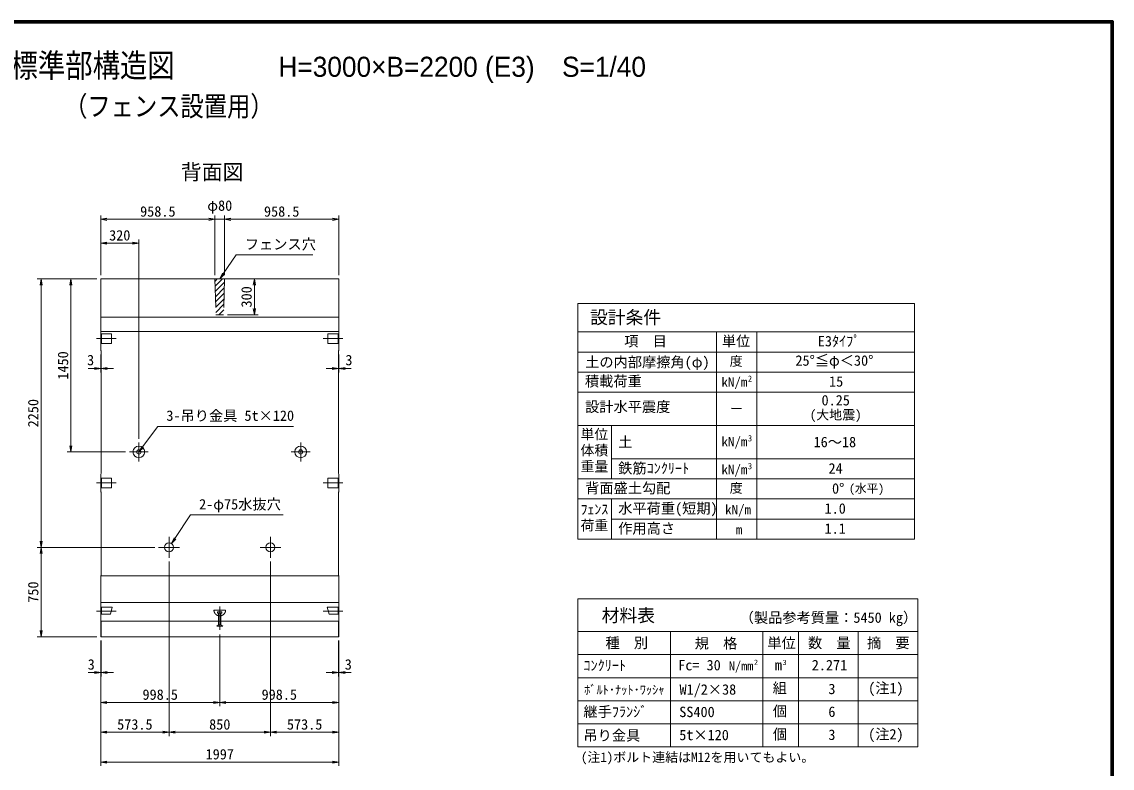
# Model space of a CAD drawing. Units: millimetres at full size, sheet at 1:40. Extents: x 141688 to 157488, y 10657 to 21690.
# Drawn here: x 148345 to 157488, y 15433 to 21690 of the extents above; entities that cross this region are included whole.
import ezdxf
from ezdxf.enums import TextEntityAlignment as Align

# ---------------------------------------------------------------- set-up
doc = ezdxf.new("R2010")
doc.units = ezdxf.units.MM
doc.header["$LTSCALE"] = 40
doc.linetypes.add('CHAIN', pattern=[18.5, 12, -1.5, 3.5, -1.5])
doc.linetypes.add('DASHED', pattern=[7.5, 6, -1.5])
for name, color, linetype, lineweight in [('01図枠', 1, 'Continuous', 70), ('0_2', 3, 'Continuous', 13), ('中心', 6, 'CHAIN', 9), ('外形線', 7, 'Continuous', 13), ('寸法', 2, 'Continuous', 9), ('細線', 4, 'Continuous', 9)]:
    doc.layers.add(name, color=color, linetype=linetype, lineweight=lineweight)
doc.layers.add('文字', color=7, linetype='Continuous')
doc.styles.add('ＭＳ ゴシック', font='')
doc.styles.add('ＭＳ Ｐゴシック', font='')
doc.styles.get('ＭＳ ゴシック').set_extended_font_data('MS Gothic')
doc.styles.get('ＭＳ Ｐゴシック').set_extended_font_data('MS PGothic')

# ---------------------------------------------------------------- blocks, each defined once
blk = doc.blocks.new('open_arrow')
at = {"color": 0, "linetype": 'Continuous', "lineweight": -2}
blk.add_lwpolyline([(7.5, 1.25), (0, 0), (7.5, -1.25)], dxfattribs=at)

msp = doc.modelspace()

# ---------------------------------------------------------------- hatches: boundary and pattern name
at = {"layer": '細線'}
h = msp.add_hatch(dxfattribs=at)
h.set_pattern_fill('USER', color=256, style=0, pattern_type=2)
h.set_pattern_definition([(45, (24283.47, 14350.07), (-22.45064, 22.45064), [])])
h.paths.add_polyline_path([(150045.07, 19534.3), (149965.07, 19534.3), (149972.57, 19234.3), (150037.57, 19234.3)])

# ---------------------------------------------------------------- linework, layer by layer
at = {"layer": '01図枠'}
msp.add_lwpolyline([(141687.54, 10809.99), (157487.54, 10809.99), (157487.54, 21689.99), (141687.54, 21689.99)], close=True, dxfattribs=at)
at = {"layer": '0_2'}
for centre in [(149326.57, 18084.3), (150683.57, 18084.3)]:
    msp.add_circle(centre, 49, dxfattribs=at)
at = {"layer": '中心'}
for p, q in [((149137.57, 19034.31), (148972.57, 19034.31)), ((150872.57, 19034.31), (151037.57, 19034.31)), ((149326.57, 18163.3), (149326.57, 18005.3)), ((150683.57, 18163.3), (150683.57, 18005.3)), ((149405.57, 18084.3), (149247.57, 18084.3)), ((150604.57, 18084.3), (150762.57, 18084.3)), ((149137.57, 17824.3), (148972.57, 17824.3)), ((150872.57, 17824.3), (151037.57, 17824.3)), ((149580.07, 17196.8), (149580.07, 17371.8)), ((150430.07, 17196.8), (150430.07, 17371.8)), ((149492.57, 17284.3), (149667.57, 17284.3)), ((150342.57, 17284.3), (150517.57, 17284.3)), ((149137.57, 16749.11), (148972.57, 16749.11)), ((150005.07, 16789.04), (150005.07, 16594.04)), ((150872.57, 16749.11), (151037.57, 16749.11))]:
    msp.add_line(p, q, dxfattribs=at)
at = {"layer": '外形線'}
for p, q in [((149006.57, 19534.3), (151003.57, 19534.3)), ((149006.57, 19534.3), (149006.57, 18934.3)), ((151003.57, 19534.3), (151003.57, 18934.3)), ((149009.57, 18931.3), (149006.57, 18934.3)), ((149009.57, 18931.3), (149009.57, 17902.3)), ((151000.57, 18931.3), (151003.57, 18934.3)), ((151000.57, 18931.3), (151000.57, 17902.3)), ((149009.57, 17902.3), (149006.57, 17899.3)), ((149006.57, 17899.3), (149006.57, 17749.3)), ((151000.57, 17902.3), (151003.57, 17899.3)), ((151003.57, 17899.3), (151003.57, 17749.3)), ((149009.57, 17746.3), (149006.57, 17749.3)), ((149009.57, 17746.3), (149009.57, 17047.3)), ((151000.57, 17746.3), (151003.57, 17749.3)), ((151000.57, 17746.3), (151000.57, 17047.3)), ((149009.57, 17047.3), (149006.57, 17044.3)), ((149006.57, 17044.3), (149006.57, 16534.3)), ((151000.57, 17047.3), (151003.57, 17044.3)), ((151003.57, 17044.3), (151003.57, 16534.3)), ((149006.57, 16664.3), (151003.57, 16664.3)), ((149006.57, 16534.3), (151003.57, 16534.3))]:
    msp.add_line(p, q, dxfattribs=at)
at = {"layer": '外形線', "linetype": 'DASHED'}
for p, q in [((149965.07, 19534.3), (149972.57, 19234.3)), ((150045.07, 19534.3), (150037.57, 19234.3)), ((149972.57, 19234.3), (150037.57, 19234.3))]:
    msp.add_line(p, q, dxfattribs=at)
at = {"layer": '外形線'}
for centre in [(149580.07, 17284.3), (150430.07, 17284.3)]:
    msp.add_circle(centre, 37.5, dxfattribs=at)
at = {"layer": '寸法'}
for p, q in [((149006.57, 19566.3), (149006.57, 20066.31)), ((149006.57, 20034.31), (149965.07, 20034.31)), ((150149.07, 20034.31), (149861.07, 20034.31)), ((149965.07, 19566.3), (149965.07, 20066.31)), ((149965.07, 19566.3), (149965.07, 20066.31)), ((150045.07, 19566.3), (150045.07, 20066.31)), ((150045.07, 19566.3), (150045.07, 20066.31)), ((151003.57, 20034.31), (150045.07, 20034.31)), ((151003.57, 19566.3), (151003.57, 20066.31)), ((149006.57, 19566.3), (149006.57, 19866.3)), ((149326.57, 18195.3), (149326.57, 19866.3)), ((149326.57, 19834.3), (149006.57, 19834.3)), ((148974.57, 19534.3), (148474.57, 19534.3)), ((148506.57, 17284.3), (148506.57, 19534.3)), ((148974.57, 19534.3), (148724.57, 19534.3)), ((148756.57, 19534.3), (148756.57, 18084.3)), ((150077.07, 19534.3), (150327.07, 19534.3)), ((150295.07, 19534.3), (150295.07, 19234.3)), ((150069.57, 19234.3), (150327.07, 19234.3)), ((149006.57, 18902.3), (149006.57, 18751.16)), ((149009.57, 18899.3), (149009.57, 18751.16)), ((151000.57, 18899.3), (151000.57, 18751.16)), ((151003.57, 18902.3), (151003.57, 18751.16)), ((148902.57, 18783.16), (149113.57, 18783.16)), ((151107.57, 18783.16), (150896.57, 18783.16)), ((149215.57, 18084.3), (148724.57, 18084.3)), ((149460.57, 17284.3), (148474.57, 17284.3)), ((149460.57, 17284.3), (148474.57, 17284.3)), ((148506.57, 16534.3), (148506.57, 17284.3)), ((149580.07, 17164.8), (149580.07, 15702.3)), ((149580.07, 17164.8), (149580.07, 15702.3)), ((150430.07, 17164.8), (150430.07, 15702.3)), ((150430.07, 17164.8), (150430.07, 15702.3)), ((150005.07, 16553.72), (150005.07, 15952.3)), ((150005.07, 16553.72), (150005.07, 15952.3)), ((148974.57, 16534.3), (148474.57, 16534.3)), ((149006.57, 16502.3), (149006.57, 15452.3)), ((149006.57, 16502.3), (149006.57, 15702.3)), ((149006.57, 16502.3), (149006.57, 16202.3)), ((149006.57, 16502.3), (149006.57, 15952.3)), ((149009.57, 16502.3), (149009.57, 16202.3)), ((151000.57, 16502.3), (151000.57, 16202.3)), ((151003.57, 16502.3), (151003.57, 15452.3)), ((151003.57, 16502.3), (151003.57, 15702.3)), ((151003.57, 16502.3), (151003.57, 16202.3)), ((151003.57, 16502.3), (151003.57, 15952.3)), ((148902.57, 16234.3), (149113.57, 16234.3)), ((151107.57, 16234.3), (150896.57, 16234.3)), ((149006.57, 15984.3), (150005.07, 15984.3)), ((150005.07, 15984.3), (151003.57, 15984.3)), ((149006.57, 15734.3), (149580.07, 15734.3)), ((149580.07, 15734.3), (150430.07, 15734.3)), ((150430.07, 15734.3), (151003.57, 15734.3)), ((149006.57, 15484.3), (151003.57, 15484.3))]:
    msp.add_line(p, q, dxfattribs=at)
at = {"layer": '寸法', "color": 3}
for p, q in [((153008.66, 17858.01), (153008.66, 19329.39)), ((153008.66, 19329.39), (155828.66, 19329.39)), ((155828.66, 17354.01), (155828.66, 19329.39)), ((153008.66, 17354.01), (153008.66, 19090.01)), ((153008.66, 19090.01), (155828.66, 19090.01)), ((154168.66, 17354.01), (154168.66, 19090.01)), ((154508.66, 17354.01), (154508.66, 19090.01)), ((153008.66, 18922.01), (155828.66, 18922.01)), ((153008.66, 18754.01), (155828.66, 18754.01)), ((153008.66, 18586.01), (155828.66, 18586.01)), ((153008.66, 18306.01), (155828.66, 18306.01)), ((153288.66, 17858.01), (153288.66, 18306.01)), ((153288.66, 18026.01), (155828.66, 18026.01)), ((153008.66, 17858.01), (155828.66, 17858.01)), ((153008.66, 17690.01), (155828.66, 17690.01)), ((153288.66, 17354.01), (153288.66, 17690.01)), ((153288.66, 17522.01), (155828.66, 17522.01)), ((153008.66, 17354.01), (155828.66, 17354.01)), ((153008.66, 15611.75), (153008.66, 16854.01)), ((153008.66, 16854.01), (155858.66, 16854.01)), ((155858.66, 15611.75), (155858.66, 16854.01)), ((153008.66, 16578.63), (155858.66, 16578.63)), ((153783.66, 15611.75), (153783.66, 16578.63)), ((154558.66, 15611.75), (154558.66, 16578.63)), ((154858.66, 15611.75), (154858.66, 16578.63)), ((154858.66, 15805.13), (154858.66, 16578.63)), ((155358.66, 15611.75), (155358.66, 16578.63)), ((153008.66, 16385.26), (155858.66, 16385.26)), ((153008.66, 16191.88), (155858.66, 16191.88)), ((153008.66, 15998.51), (155858.66, 15998.51)), ((153008.66, 15805.13), (155858.66, 15805.13)), ((153008.66, 15611.75), (155858.66, 15611.75))]:
    msp.add_line(p, q, dxfattribs=at)
at = {"layer": '寸法', "color": 3, "linetype": 'DASHED'}
for p, q in [((149956.02, 16759.04), (150054.12, 16759.04)), ((149987.07, 16744.04), (150023.07, 16744.04)), ((149987.07, 16732.04), (149987.07, 16744.04)), ((150023.07, 16732.04), (149987.07, 16732.04)), ((149995.02, 16732.04), (149995.02, 16635.71)), ((150015.05, 16732.04), (150015.05, 16635.71)), ((150023.07, 16744.04), (150023.07, 16732.04)), ((149980.02, 16624.04), (149995.02, 16635.71)), ((150030.05, 16624.04), (149980.02, 16624.04)), ((149995.02, 16635.71), (150015.05, 16635.71)), ((150015.05, 16635.71), (150030.05, 16624.04))]:
    msp.add_line(p, q, dxfattribs=at)
at = {"layer": '寸法'}
for points in [[(150005.07, 19534.3), (150034.47, 19577.2), (150143.02, 19735.61), (150786.63, 19735.61)], [(149326.57, 18084.3), (149357.52, 18126.09), (149485.39, 18298.71), (150623.56, 18298.71)], [(149600.76, 17315.58), (149629.46, 17358.94), (149759.83, 17555.97), (150537.47, 17555.97)]]:
    msp.add_lwpolyline(points, dxfattribs=at)
at = {"layer": '寸法', "color": 3}
for centre in [(149326.57, 18084.3), (150683.57, 18084.3)]:
    msp.add_circle(centre, 18, dxfattribs=at)
at = {"layer": '寸法', "color": 3, "linetype": 'DASHED'}
msp.add_arc((150005.07, 16759.04), 49.05, 180, 0, dxfattribs=at)
at = {"layer": '細線'}
for p, q in [((149006.57, 19214.3), (151003.57, 19214.3)), ((149006.57, 19094.3), (151003.57, 19094.3)), ((149012.57, 18994.31), (149012.57, 19074.31)), ((149097.57, 19074.31), (149012.57, 19074.31)), ((149097.57, 18994.31), (149097.57, 19074.31)), ((150912.57, 18994.31), (150912.57, 19074.31)), ((150912.57, 19074.31), (150997.57, 19074.31)), ((150997.57, 18994.31), (150997.57, 19074.31)), ((149097.57, 18994.31), (149012.57, 18994.31)), ((150912.57, 18994.31), (150997.57, 18994.31)), ((149012.57, 17784.3), (149012.57, 17864.3)), ((149097.57, 17864.3), (149012.57, 17864.3)), ((149097.57, 17784.3), (149097.57, 17864.3)), ((150912.57, 17784.3), (150912.57, 17864.3)), ((150912.57, 17864.3), (150997.57, 17864.3)), ((150997.57, 17784.3), (150997.57, 17864.3)), ((149097.57, 17784.3), (149012.57, 17784.3)), ((150912.57, 17784.3), (150997.57, 17784.3)), ((149006.57, 17044.3), (151003.57, 17044.3)), ((149006.57, 16823.25), (151003.57, 16823.25)), ((149009.57, 16534.3), (149009.57, 16664.3)), ((151000.57, 16534.3), (151000.57, 16664.3))]:
    msp.add_line(p, q, dxfattribs=at)
at = {"layer": '細線', "linetype": 'DASHED'}
for p, q in [((149012.57, 16724.11), (149012.57, 16784.11)), ((149012.57, 16784.11), (149103.57, 16784.11)), ((149088.57, 16724.11), (149103.57, 16784.11)), ((150921.57, 16724.11), (150906.57, 16784.11)), ((150997.57, 16784.11), (150906.57, 16784.11)), ((150997.57, 16724.11), (150997.57, 16784.11)), ((149012.57, 16724.11), (149088.57, 16724.11)), ((150997.57, 16724.11), (150921.57, 16724.11))]:
    msp.add_line(p, q, dxfattribs=at)

# ---------------------------------------------------------------- block references
at = {"layer": '寸法', "xscale": 6.93, "yscale": 6.93}
for p in [(149006.57, 20034.31), (150045.07, 20034.31), (150045.07, 20034.31), (149006.57, 19834.3), (149009.57, 18783.16), (151003.57, 18783.16), (149009.57, 16234.3), (151003.57, 16234.3), (149006.57, 15984.3), (150005.07, 15984.3), (149006.57, 15734.3), (149580.07, 15734.3), (150430.07, 15734.3), (149006.57, 15484.3)]:
    msp.add_blockref('open_arrow', p, dxfattribs=at)
for p, rotation in [((149965.07, 20034.31), 180), ((149965.07, 20034.31), 180), ((151003.57, 20034.31), 180), ((149326.57, 19834.3), 180), ((150005.07, 19534.3), 55.6), ((148506.57, 19534.3), 270), ((148756.57, 19534.3), 270), ((150295.07, 19534.3), 270), ((150295.07, 19234.3), 90), ((149006.57, 18783.16), 180), ((151000.57, 18783.16), 180), ((148756.57, 18084.3), 90), ((149326.57, 18084.3), 53.5), ((148506.57, 17284.3), 90), ((148506.57, 17284.3), 270), ((149600.76, 17315.58), 56.5), ((148506.57, 16534.3), 90), ((149006.57, 16234.3), 180), ((151000.57, 16234.3), 180), ((150005.07, 15984.3), 180), ((151003.57, 15984.3), 180), ((149580.07, 15734.3), 180), ((150430.07, 15734.3), 180), ((151003.57, 15734.3), 180), ((151003.57, 15484.3), 180)]:
    msp.add_blockref('open_arrow', p, dxfattribs=dict(at, rotation=rotation))

# ---------------------------------------------------------------- texts
at = {"layer": '寸法', "style": 'ＭＳ ゴシック'}
for s, p in [('958.5', (149485.82, 20100.31)), ('φ80', (150005.07, 20149.78)), ('958.5', (150524.32, 20100.31)), ('320', (149166.57, 19900.3)), ('3', (148922.19, 18854.6)), ('3', (151087.95, 18854.6)), ('3', (148927.45, 16302.91)), ('3', (151082.69, 16302.91)), ('998.5', (149505.82, 16050.3)), ('998.5', (150504.32, 16050.3)), ('573.5', (149293.32, 15800.3)), ('850', (150005.07, 15800.3)), ('573.5', (150716.82, 15800.3)), ('1997', (150005.07, 15550.3))]:
    msp.add_text(s, height=87.35, dxfattribs=at).set_placement(p, align=Align.MIDDLE_CENTER)
for s, p in [('フェンス穴', (150215.02, 19755.61)), ('3-吊り金具 5t×120', (149557.39, 18318.71)), ('2-φ75水抜穴', (149831.83, 17575.97))]:
    msp.add_text(s, height=87.35, dxfattribs=at).set_placement(p, align=Align.BOTTOM_LEFT)
for s, p in [('300', (150229.07, 19384.3)), ('1450', (148690.57, 18809.3)), ('2250', (148440.57, 18409.3)), ('750', (148440.57, 16909.3))]:
    msp.add_text(s, height=87.35, rotation=90, dxfattribs=at).set_placement(p, align=Align.MIDDLE_CENTER)
at = {"layer": '寸法', "color": 3, "style": 'ＭＳ ゴシック'}
for s, height, p in [('設計条件', 109.2, (153109.63, 19125.26)), ('項\u3000目', 87.35, (153396.05, 18943.25)), ('単位', 87.35, (154215.25, 18943.25)), ('E3ﾀｲﾌﾟ', 87.35, (155019.33, 18943.25)), ('土の内部摩擦角(φ)', 87.35, (153068.98, 18767.38)), ('度', 79.75, (154280.45, 18782.32)), ('25°', 87.35, (154831.68, 18780.87)), ('≦φ＜30°', 87.35, (154994.27, 18780.87)), ('積載荷重', 87.35, (153067.08, 18607.38)), ('kN/m', 79.75, (154211.51, 18606.57)), ('2', 52.22, (154432.66, 18657.04)), ('15', 87.35, (155113.81, 18605.41)), ('0.25', 87.35, (155050.66, 18448.02)), ('設計水平震度', 87.35, (153067.94, 18393.07)), ('ー', 79.75, (154283.44, 18383.04)), ('(大地震)', 79.75, (154951.88, 18331.99)), ('土', 87.35, (153345.68, 18098.51)), ('kN/m', 79.75, (154211.94, 18106.51)), ('3', 52.22, (154433.08, 18156.99)), ('16～18', 87.35, (154983.92, 18097.86)), ('鉄筋ｺﾝｸﾘｰﾄ', 87.35, (153345.68, 17877.93)), ('kN/m', 79.75, (154211.94, 17873)), ('3', 52.22, (154433.08, 17923.47)), ('24', 87.35, (155109.14, 17876.46)), ('背面盛土勾配', 87.35, (153068.66, 17711.25)), ('度', 79.75, (154280.45, 17718.32)), ('0°', 87.35, (155138.56, 17708.27)), ('(水平)', 72.16, (155280.89, 17719.78)), ('水平荷重(短期)', 87.35, (153345.68, 17541.93)), ('kN/m', 79.75, (154241.94, 17537)), ('1.0', 87.35, (155075.95, 17540.46)), ('作用高さ', 87.35, (153345.68, 17373.93)), ('1.1', 87.35, (155075.95, 17372.46)), ('m', 79.75, (154332.01, 17369)), ('材料表', 109.2, (153207.53, 16626.76)), ('種\u3000別', 87.35, (153238.94, 16413.92)), ('規\u3000格', 87.35, (153987.09, 16409.78)), ('単位', 87.35, (154596.29, 16412.98)), ('数\u3000量', 87.35, (154936.69, 16413.72)), ('摘\u3000要', 87.35, (155431.68, 16413.33)), ('ｺﾝｸﾘｰﾄ', 87.35, (153054.31, 16224.77)), ('Fc= 30', 87.35, (153849.08, 16227.19)), ('N/mm', 75.95, (154272.83, 16229.37)), ('2', 43.67, (154484.39, 16286.61)), ('m', 87.35, (154659.24, 16228.35)), ('3', 43.67, (154724.63, 16285.06)), ('ﾎﾞﾙﾄ･ﾅｯﾄ･ﾜｯｼｬ', 75.95, (153060.14, 16029.96)), ('W1/2×38', 87.35, (153859.85, 16023.28)), ('組', 87.35, (154641.34, 16034.97)), ('(注1)', 87.35, (155441.34, 16034.97)), ('継手ﾌﾗﾝｼﾞ', 87.35, (153054.09, 15836.71)), ('SS400', 87.35, (153857.64, 15835.17)), ('個 ', 87.35, (154642.67, 15841.6)), ('吊り金具', 87.35, (153054.09, 15638.01)), ('5t×120', 87.35, (153857.64, 15641.79)), ('個 ', 87.35, (154642.67, 15648.22)), ('(注2)', 87.35, (155441.34, 15648.22))]:
    msp.add_text(s, height=height, dxfattribs=at).set_placement(p, align=Align.BOTTOM_LEFT)
for s, height, p in [('単位', 85.24, (153029.8, 18275.15)), ('体積', 85.24, (153029.8, 18140.48)), ('重量', 85.24, (153029.8, 18005.81)), ('ﾌｪﾝｽ', 85.24, (153029.8, 17646.14)), ('荷重', 85.24, (153029.8, 17511.47)), ('(注1)ボルト連結はM12を用いてもよい。', 79.75, (153032.79, 15565.13))]:
    msp.add_text(s, height=height, dxfattribs=at).set_placement(p, align=Align.TOP_LEFT)
for s, p in [('（製品参考質量：5450 kg）', (155852.61, 16625.65)), ('2.271', (155265.9, 16227.67)), ('3', (155167.37, 16027.95)), ('6', (155167.11, 15836.95)), ('3', (155167.11, 15643.57))]:
    msp.add_text(s, height=87.35, dxfattribs=at).set_placement(p, align=Align.BOTTOM_RIGHT)
at = {"layer": '文字', "style": 'ＭＳ Ｐゴシック', "width": 0.85}
for s, height, p in [(' KLウォール3型（Eタイプ）標準部構造図\u3000\u3000\u3000\u3000\u3000\u3000\u3000\u3000\u3000\u3000\u3000\u3000\u3000\u3000 \u3000\u3000\u3000\u3000', 197.9, (149587.54, 21165.77)), ('（フェンス設置用）', 168.3, (149578.69, 20847.73))]:
    msp.add_text(s, height=height, dxfattribs=at).set_placement(p, align=Align.BOTTOM_CENTER)
at = {"layer": '文字', "style": 'ＭＳ Ｐゴシック'}
msp.add_text('H=3000×B=2200 (E3)\u3000S=1/40', height=168.3, dxfattribs=at).set_placement((150496.95, 21178.44), align=Align.BOTTOM_LEFT)
msp.add_text(' 背面図 ', height=128.7, dxfattribs=at).set_placement((149941.23, 20327.69), align=Align.BOTTOM_CENTER)

doc.saveas('drawing.dxf')
